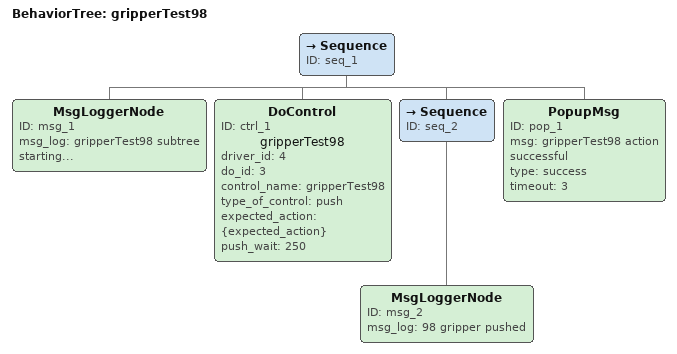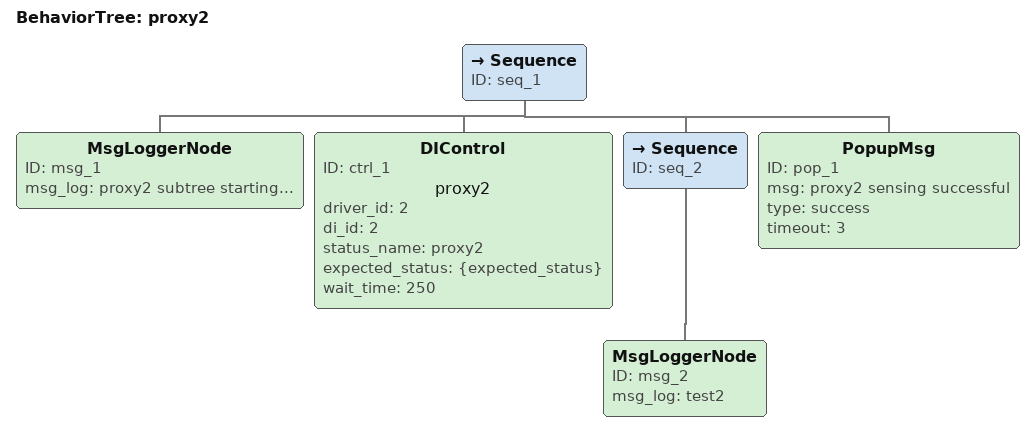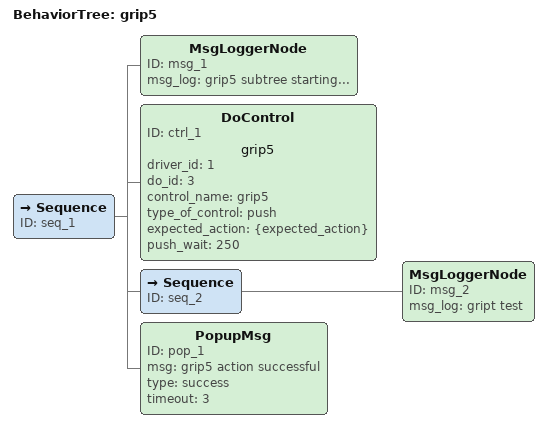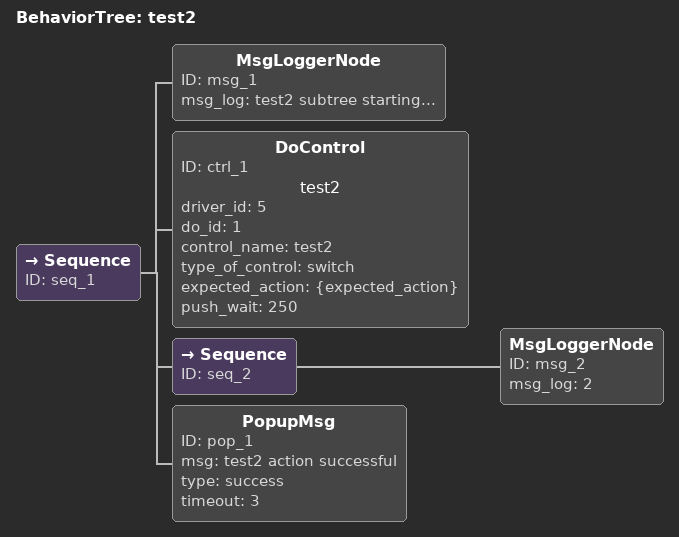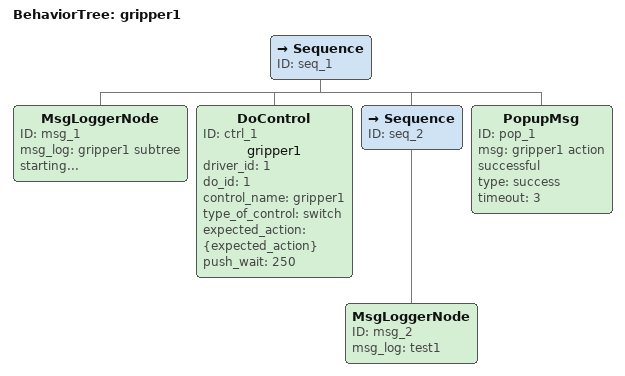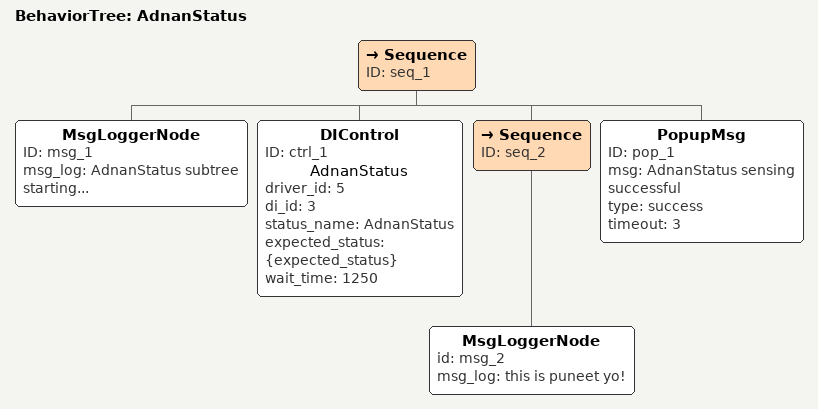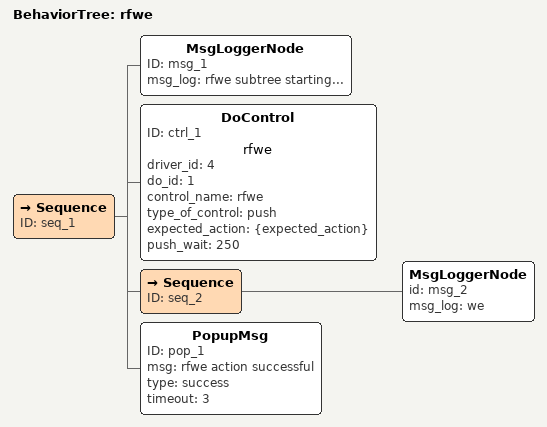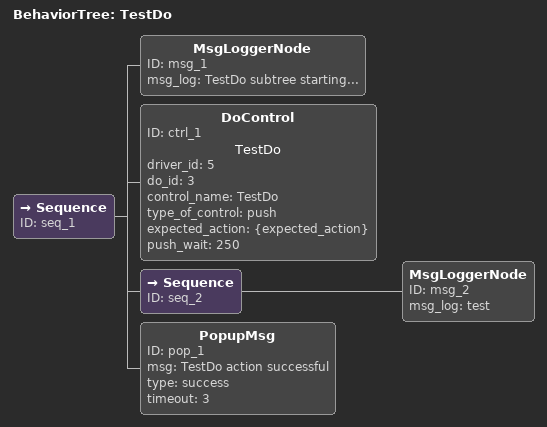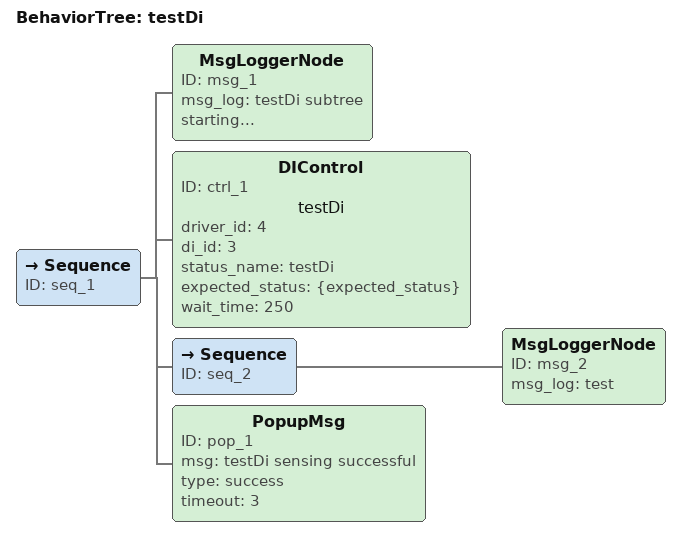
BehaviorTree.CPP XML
<?xml version="1.0" encoding="UTF-8" standalone="yes"?>
<root BTCPP_format="4">
  <BehaviorTree ID="gripperTest98">
    <Sequence ID="seq_1">
      <MsgLoggerNode ID="msg_1" msg_log="gripperTest98 subtree starting..."/>
      <DoControl ID="ctrl_1" name="gripperTest98" driver_id="4" do_id="3" control_name="gripperTest98" type_of_control="push" expected_action="{expected_action}" push_wait="250"/>
      <Sequence ID="seq_2">
        <MsgLoggerNode ID="msg_2" msg_log="98 gripper pushed"/>
      </Sequence>
      <PopupMsg ID="pop_1" msg="gripperTest98 action successful" type="success" timeout="3"/>
    </Sequence>
  </BehaviorTree>
  <BehaviorTree ID="proxy2">
    <Sequence ID="seq_1">
      <MsgLoggerNode ID="msg_1" msg_log="proxy2 subtree starting..."/>
      <DIControl ID="ctrl_1" name="proxy2" driver_id="2" di_id="2" status_name="proxy2" expected_status="{expected_status}" wait_time="250"/>
      <Sequence ID="seq_2">
        <MsgLoggerNode ID="msg_2" msg_log="test2"/>
      </Sequence>
      <PopupMsg ID="pop_1" msg="proxy2 sensing successful" type="success" timeout="3"/>
    </Sequence>
  </BehaviorTree>
  <BehaviorTree ID="grip5">
    <Sequence ID="seq_1">
      <MsgLoggerNode ID="msg_1" msg_log="grip5 subtree starting..."/>
      <DoControl ID="ctrl_1" name="grip5" driver_id="1" do_id="3" control_name="grip5" type_of_control="push" expected_action="{expected_action}" push_wait="250"/>
      <Sequence ID="seq_2">
        <MsgLoggerNode ID="msg_2" msg_log="gript test"/>
      </Sequence>
      <PopupMsg ID="pop_1" msg="grip5 action successful" type="success" timeout="3"/>
    </Sequence>
  </BehaviorTree>
  <BehaviorTree ID="test2">
    <Sequence ID="seq_1">
      <MsgLoggerNode ID="msg_1" msg_log="test2 subtree starting..."/>
      <DoControl ID="ctrl_1" name="test2" driver_id="5" do_id="1" control_name="test2" type_of_control="switch" expected_action="{expected_action}" push_wait="250"/>
      <Sequence ID="seq_2">
        <MsgLoggerNode ID="msg_2" msg_log="2"/>
      </Sequence>
      <PopupMsg ID="pop_1" msg="test2 action successful" type="success" timeout="3"/>
    </Sequence>
  </BehaviorTree>
  <BehaviorTree ID="gripper1">
    <Sequence ID="seq_1">
      <MsgLoggerNode ID="msg_1" msg_log="gripper1 subtree starting..."/>
      <DoControl ID="ctrl_1" name="gripper1" driver_id="1" do_id="1" control_name="gripper1" type_of_control="switch" expected_action="{expected_action}" push_wait="250"/>
      <Sequence ID="seq_2">
        <MsgLoggerNode ID="msg_2" msg_log="test1"/>
      </Sequence>
      <PopupMsg ID="pop_1" msg="gripper1 action successful" type="success" timeout="3"/>
    </Sequence>
  </BehaviorTree>
  <BehaviorTree ID="AdnanStatus">
    <Sequence ID="seq_1">
      <MsgLoggerNode ID="msg_1" msg_log="AdnanStatus subtree starting..."/>
      <DIControl ID="ctrl_1" name="AdnanStatus" driver_id="5" di_id="3" status_name="AdnanStatus" expected_status="{expected_status}" wait_time="1250"/>
      <Sequence ID="seq_2">
        <MsgLoggerNode id="msg_2" msg_log="this is puneet yo!"/>
      </Sequence>
      <PopupMsg ID="pop_1" msg="AdnanStatus sensing successful" type="success" timeout="3"/>
    </Sequence>
  </BehaviorTree>
  <BehaviorTree ID="rfwe">
    <Sequence ID="seq_1">
      <MsgLoggerNode ID="msg_1" msg_log="rfwe subtree starting..."/>
      <DoControl ID="ctrl_1" name="rfwe" driver_id="4" do_id="1" control_name="rfwe" type_of_control="push" expected_action="{expected_action}" push_wait="250"/>
      <Sequence ID="seq_2">
        <MsgLoggerNode id="msg_2" msg_log="we"/>
      </Sequence>
      <PopupMsg ID="pop_1" msg="rfwe action successful" type="success" timeout="3"/>
    </Sequence>
  </BehaviorTree>
  <BehaviorTree ID="TestDo">
    <Sequence ID="seq_1">
      <MsgLoggerNode ID="msg_1" msg_log="TestDo subtree starting..."/>
      <DoControl ID="ctrl_1" name="TestDo" driver_id="5" do_id="3" control_name="TestDo" type_of_control="push" expected_action="{expected_action}" push_wait="250"/>
      <Sequence ID="seq_2">
        <MsgLoggerNode ID="msg_2" msg_log="test"/>
      </Sequence>
      <PopupMsg ID="pop_1" msg="TestDo action successful" type="success" timeout="3"/>
    </Sequence>
  </BehaviorTree>
  <BehaviorTree ID="testDi">
    <Sequence ID="seq_1">
      <MsgLoggerNode ID="msg_1" msg_log="testDi subtree starting..."/>
      <DIControl ID="ctrl_1" name="testDi" driver_id="4" di_id="3" status_name="testDi" expected_status="{expected_status}" wait_time="250"/>
      <Sequence ID="seq_2">
        <MsgLoggerNode ID="msg_2" msg_log="test"/>
      </Sequence>
      <PopupMsg ID="pop_1" msg="testDi sensing successful" type="success" timeout="3"/>
    </Sequence>
  </BehaviorTree>
</root>
